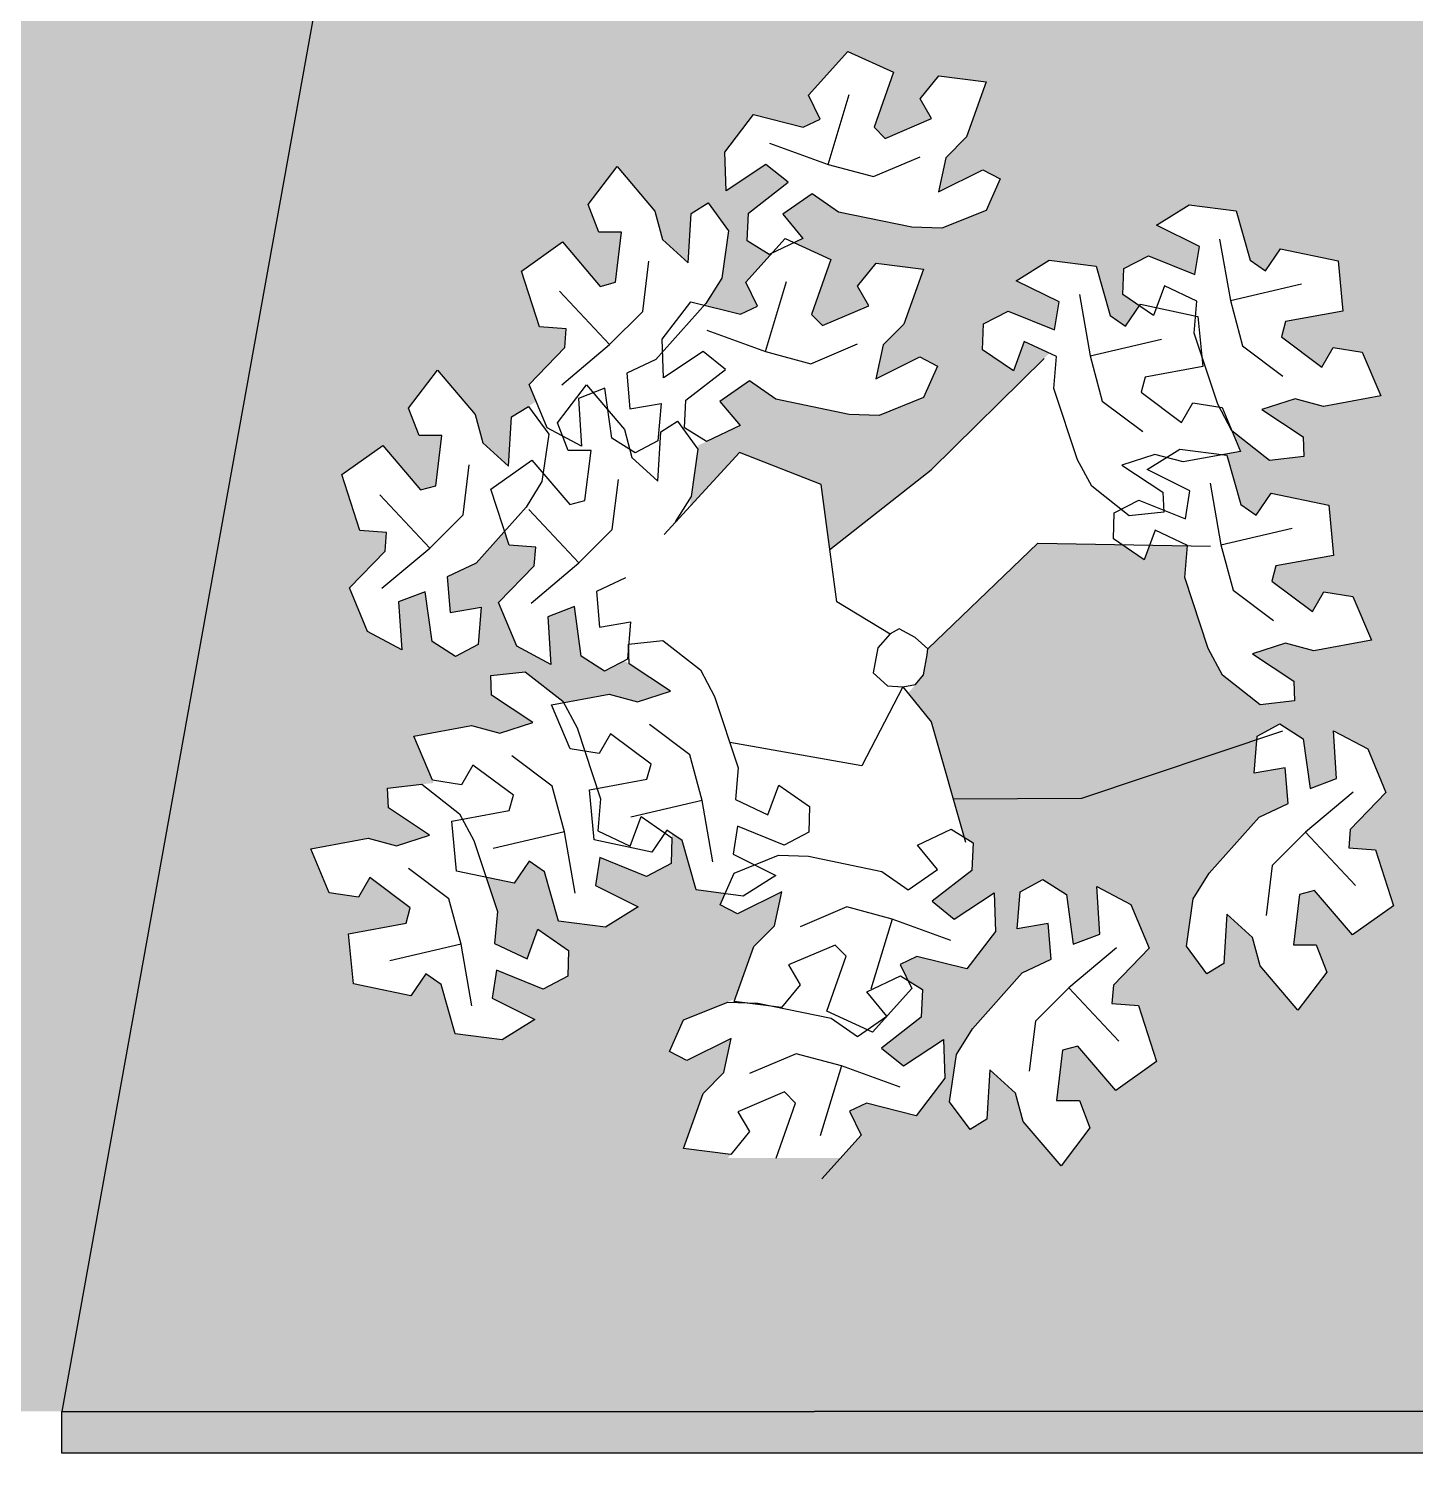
# Model space of a CAD drawing. Header units: metres. Extents: x 1186 to 11427, y -5173 to 11421.
# Drawn here: x 1578.63 to 1583.6, y 1442.03 to 1447.19 of the extents above; entities that cross this region are included whole.
import ezdxf

# ---------------------------------------------------------------- set-up
doc = ezdxf.new("R2010")
doc.units = ezdxf.units.M
doc.header["$LTSCALE"] = 8
doc.linetypes.add('DASHED2', pattern=[0.375, 0.25, -0.125])
doc.layers.get('0').update_dxf_attribs({"lineweight": 5})
for name, color, linetype in [('AL_VEGETAÇÃO', 84, 'Continuous'), ('ARQ-COTA-50', 110, 'Continuous'), ('ARQ-PAR', 5, 'Continuous'), ('ARQ-PIS', 1, 'Continuous'), ('ARQ-PROJ', 7, 'DASHED2')]:
    doc.layers.add(name, color=color, linetype=linetype)

# ---------------------------------------------------------------- blocks, each defined once
blk = doc.blocks.new('arv7p')
at = {"layer": 'AL_VEGETAÇÃO', "color": 85}
for p, q in [((110.5492, -13.1139), (110.6901, -12.9572)), ((110.6901, -12.9572), (110.8541, -13.032)), ((110.8541, -13.032), (110.7841, -13.2296)), ((110.9497, -13.1277), (111.0162, -13.0454)), ((111.0162, -13.0454), (111.1861, -13.0668)), ((111.1861, -13.0668), (111.1159, -13.2642)), ((110.5906, -13.2), (110.5492, -13.1139)), ((110.5492, -13.1139), (110.5492, -13.1139)), ((110.6194, -13.3625), (110.6954, -13.1113)), ((110.9906, -13.1983), (110.9497, -13.1277)), ((110.2488, -13.3189), (110.3518, -13.184)), ((110.3518, -13.184), (110.5302, -13.2286)), ((110.5302, -13.2286), (110.5906, -13.2)), ((110.8239, -13.2695), (110.9906, -13.1983)), ((110.7841, -13.2296), (110.8239, -13.2695)), ((110.4091, -13.2861), (110.6194, -13.3625)), ((111.1159, -13.2642), (111.0415, -13.3386)), ((110.2535, -13.4574), (110.2488, -13.3189)), ((110.3964, -13.3624), (110.2535, -13.4574)), ((110.4754, -13.4268), (110.3964, -13.3624)), ((110.6194, -13.3625), (110.7824, -13.4065)), ((110.7824, -13.4065), (110.9492, -13.3354)), ((111.0415, -13.3386), (111.0152, -13.4607)), ((109.7587, -13.5069), (109.8621, -13.3705)), ((109.8621, -13.3705), (109.998, -13.53)), ((111.0152, -13.4607), (111.1738, -13.3815)), ((111.1738, -13.3815), (111.2365, -13.4145)), ((111.2365, -13.4145), (111.1866, -13.5281)), ((110.3332, -13.5371), (110.4754, -13.4268)), ((110.5616, -13.4682), (110.4563, -13.5414)), ((110.656, -13.5339), (110.5616, -13.4682)), ((109.7966, -13.6056), (109.7587, -13.5069)), ((110.1285, -13.5385), (110.1885, -13.5006)), ((110.1885, -13.5006), (110.2619, -13.6007)), ((111.7974, -13.5811), (111.915, -13.5077)), ((111.915, -13.5077), (112.0833, -13.5295)), ((109.998, -13.53), (110.0252, -13.6316)), ((110.1178, -13.7155), (110.1285, -13.5385)), ((110.3289, -13.6369), (110.3332, -13.5371)), ((110.3332, -13.5371), (110.3332, -13.5371)), ((110.4563, -13.5414), (110.5286, -13.6284)), ((110.9195, -13.5882), (110.656, -13.5339)), ((111.1866, -13.5281), (111.0273, -13.5919)), ((112.0833, -13.5295), (112.1338, -13.7063)), ((109.8782, -13.6055), (109.7966, -13.6056)), ((109.8566, -13.7855), (109.8782, -13.6055)), ((110.2619, -13.6007), (110.2375, -13.7706)), ((111.0273, -13.5919), (110.9195, -13.5882)), ((111.9511, -13.6573), (111.7974, -13.5811)), ((109.5192, -13.7452), (109.666, -13.6406)), ((109.666, -13.6406), (109.8021, -13.8)), ((110.0252, -13.6316), (110.1178, -13.7155)), ((110.3244, -13.7851), (110.4653, -13.6284)), ((110.4076, -13.6858), (110.3289, -13.6369)), ((110.5286, -13.6284), (110.4076, -13.6858)), ((110.4653, -13.6284), (110.6292, -13.7033)), ((111.9349, -13.7579), (111.9511, -13.6573)), ((112.0235, -13.6302), (112.0625, -13.8505)), ((112.1888, -13.7443), (112.2427, -13.6654)), ((112.2427, -13.6654), (112.2427, -13.6654)), ((112.2427, -13.6654), (112.4488, -13.7091)), ((109.9544, -13.8899), (109.9763, -13.7099)), ((110.6292, -13.7033), (110.5592, -13.9009)), ((110.7248, -13.7989), (110.7914, -13.7166)), ((110.7914, -13.7166), (110.9612, -13.738)), ((111.2944, -13.7797), (111.412, -13.7063)), ((111.412, -13.7063), (111.5803, -13.7281)), ((111.6796, -13.7361), (111.7682, -13.69)), ((111.7682, -13.69), (111.7682, -13.69)), ((111.7682, -13.69), (111.9349, -13.7579)), ((112.1338, -13.7063), (112.1888, -13.7443)), ((112.4488, -13.7091), (112.466, -13.8885)), ((109.5844, -13.9456), (109.5192, -13.7452)), ((110.2375, -13.7706), (110.1804, -13.8621)), ((110.9612, -13.738), (110.8911, -13.9354)), ((111.5803, -13.7281), (111.6309, -13.905)), ((111.6765, -13.8287), (111.6796, -13.7361)), ((109.8349, -14.0091), (109.6553, -13.8176)), ((109.8021, -13.8), (109.8566, -13.7855)), ((110.3658, -13.8712), (110.3244, -13.7851)), ((110.3244, -13.7851), (110.3244, -13.7851)), ((110.3945, -14.0337), (110.4706, -13.7825)), ((110.7657, -13.8695), (110.7248, -13.7989)), ((111.4481, -13.856), (111.2944, -13.7797)), ((111.5206, -13.8288), (111.5595, -14.0491)), ((111.7868, -13.9048), (111.6765, -13.8287)), ((111.826, -13.7986), (111.7868, -13.9048)), ((111.942, -13.8533), (111.826, -13.7986)), ((112.0625, -13.8505), (112.318, -13.7907)), ((110.1804, -13.8621), (110.0016, -14.063)), ((110.0239, -13.9901), (110.1269, -13.8552)), ((110.1269, -13.8552), (110.3054, -13.8999)), ((110.3054, -13.8999), (110.3658, -13.8712)), ((110.5991, -13.9407), (110.7657, -13.8695)), ((111.4319, -13.9566), (111.4481, -13.856)), ((111.6859, -13.943), (111.7398, -13.864)), ((111.7398, -13.864), (111.7398, -13.864)), ((111.7398, -13.864), (111.9459, -13.9077)), ((111.9324, -13.9679), (111.942, -13.8533)), ((112.0625, -13.8505), (112.1059, -14.0136)), ((109.8349, -14.0091), (109.9544, -13.8899)), ((110.5592, -13.9009), (110.5991, -13.9407)), ((111.1767, -13.9348), (111.2652, -13.8886)), ((111.2652, -13.8886), (111.2652, -13.8886)), ((111.2652, -13.8886), (111.4319, -13.9566)), ((111.6309, -13.905), (111.6859, -13.943)), ((111.9459, -13.9077), (111.963, -14.0871)), ((112.2599, -13.9267), (112.2453, -13.9811)), ((112.466, -13.8885), (112.2599, -13.9267)), ((109.6798, -13.9527), (109.5844, -13.9456)), ((109.5844, -13.9456), (109.5844, -13.9456)), ((109.6743, -14.0194), (109.6798, -13.9527)), ((110.1843, -13.9573), (110.3945, -14.0337)), ((110.8911, -13.9354), (110.8167, -14.0098)), ((111.1736, -14.0274), (111.1767, -13.9348)), ((112.017, -14.2232), (111.9324, -13.9679)), ((112.2453, -13.9811), (112.3903, -14.0898)), ((109.5465, -14.1516), (109.6743, -14.0194)), ((109.6635, -14.153), (109.8349, -14.0091)), ((110.0287, -14.1286), (110.0239, -13.9901)), ((110.1716, -14.0337), (110.0287, -14.1286)), ((110.2506, -14.098), (110.1716, -14.0337)), ((110.3945, -14.0337), (110.5576, -14.0777)), ((110.5576, -14.0777), (110.7244, -14.0066)), ((110.8167, -14.0098), (110.7903, -14.132)), ((111.2839, -14.1035), (111.1736, -14.0274)), ((111.3231, -13.9973), (111.2839, -14.1035)), ((111.4391, -14.0519), (111.3231, -13.9973)), ((111.5595, -14.0491), (111.8151, -13.9894)), ((112.1059, -14.0136), (112.2509, -14.1226)), ((112.3903, -14.0898), (112.431, -14.0191)), ((112.431, -14.0191), (112.5355, -14.0356)), ((112.5355, -14.0356), (112.6019, -14.1934)), ((110.0016, -14.063), (109.8975, -14.112)), ((110.7903, -14.132), (110.9489, -14.0527)), ((110.9489, -14.0527), (111.0117, -14.0858)), ((111.0117, -14.0858), (110.9618, -14.1993)), ((110.9884, -14.4585), (111.3938, -14.0591)), ((111.4295, -14.1665), (111.4391, -14.0519)), ((111.5595, -14.0491), (111.603, -14.2123)), ((111.963, -14.0871), (111.7569, -14.1253)), ((109.114, -14.237), (109.2175, -14.1006)), ((109.2175, -14.1006), (109.3534, -14.26)), ((109.8975, -14.112), (109.9082, -14.2398)), ((110.1084, -14.2084), (110.2506, -14.098)), ((111.7569, -14.1253), (111.7424, -14.1798)), ((109.6117, -14.3082), (109.5465, -14.1516)), ((109.6491, -14.2899), (109.7525, -14.1535)), ((109.8185, -14.1659), (109.7233, -14.2022)), ((109.7525, -14.1535), (109.8884, -14.313)), ((109.843, -14.3442), (109.8185, -14.1659)), ((110.3367, -14.1394), (110.2314, -14.2126)), ((110.4312, -14.2051), (110.3367, -14.1394)), ((111.5141, -14.4219), (111.4295, -14.1665)), ((111.7424, -14.1798), (111.8874, -14.2885)), ((109.152, -14.3357), (109.114, -14.237)), ((109.4839, -14.2685), (109.5439, -14.2307)), ((109.5439, -14.2307), (109.6172, -14.3307)), ((109.7233, -14.2022), (109.7341, -14.3734)), ((109.9082, -14.2398), (110.0198, -14.2207)), ((110.0198, -14.2207), (110.009, -14.3542)), ((110.1041, -14.3081), (110.1084, -14.2084)), ((110.1084, -14.2084), (110.1084, -14.2084)), ((110.2314, -14.2126), (110.3038, -14.2996)), ((110.6946, -14.2595), (110.4312, -14.2051)), ((110.9618, -14.1993), (110.8025, -14.2632)), ((111.603, -14.2123), (111.7479, -14.3213)), ((111.8874, -14.2885), (111.928, -14.2178)), ((111.928, -14.2178), (112.0326, -14.2342)), ((112.0677, -14.3184), (112.017, -14.2232)), ((112.0326, -14.2342), (112.099, -14.392)), ((112.2942, -14.2041), (112.1753, -14.2423)), ((112.1753, -14.2423), (112.3232, -14.3401)), ((112.3959, -14.2313), (112.2942, -14.2041)), ((112.6019, -14.1934), (112.3959, -14.2313)), ((109.3534, -14.26), (109.3806, -14.3616)), ((109.4732, -14.4455), (109.4839, -14.2685)), ((109.6871, -14.3887), (109.6491, -14.2899)), ((110.0189, -14.3215), (110.0789, -14.2837)), ((110.0789, -14.2837), (110.1523, -14.3837)), ((110.8025, -14.2632), (110.6946, -14.2595)), ((109.2336, -14.3356), (109.152, -14.3357)), ((109.212, -14.5155), (109.2336, -14.3356)), ((109.6172, -14.3307), (109.5929, -14.5006)), ((109.7341, -14.3734), (109.6117, -14.3082)), ((109.9273, -14.3978), (109.843, -14.3442)), ((109.843, -14.3442), (109.843, -14.3442)), ((109.8884, -14.313), (109.9156, -14.4146)), ((110.0082, -14.4985), (110.0189, -14.3215)), ((110.1827, -14.3571), (110.1041, -14.3081)), ((110.3038, -14.2996), (110.1827, -14.3571)), ((112.2027, -14.4245), (112.0677, -14.3184)), ((112.3232, -14.3401), (112.326, -14.4109)), ((108.8746, -14.4753), (109.0214, -14.3707)), ((109.0214, -14.3707), (109.1575, -14.5301)), ((109.3806, -14.3616), (109.4732, -14.4455)), ((109.7687, -14.3886), (109.6871, -14.3887)), ((109.747, -14.5685), (109.7687, -14.3886)), ((110.009, -14.3542), (109.9273, -14.3978)), ((110.3011, -14.3956), (110.0307, -14.69)), ((110.1523, -14.3837), (110.1279, -14.5536)), ((110.5941, -14.5111), (110.3011, -14.3956)), ((111.7635, -14.4576), (111.8811, -14.3842)), ((111.8811, -14.3842), (112.0494, -14.406)), ((112.099, -14.392), (111.8929, -14.43)), ((109.3098, -14.62), (109.3317, -14.44)), ((109.4096, -14.5282), (109.5564, -14.4237)), ((109.5564, -14.4237), (109.6926, -14.5831)), ((109.9156, -14.4146), (110.0082, -14.4985)), ((111.5648, -14.5171), (111.5141, -14.4219)), ((111.7913, -14.4027), (111.6724, -14.441)), ((111.6724, -14.441), (111.8203, -14.5387)), ((111.8929, -14.43), (111.7913, -14.4027)), ((112.0494, -14.406), (112.0999, -14.5829)), ((112.326, -14.4109), (112.2027, -14.4245)), ((108.9398, -14.6756), (108.8746, -14.4753)), ((109.8449, -14.6729), (109.8668, -14.4929)), ((110.6253, -14.7444), (110.9884, -14.4585)), ((111.9172, -14.5339), (111.7635, -14.4576)), ((109.1902, -14.7392), (109.0107, -14.5477)), ((109.1575, -14.5301), (109.212, -14.5155)), ((109.4749, -14.7286), (109.4096, -14.5282)), ((109.5929, -14.5006), (109.5358, -14.5921)), ((110.6504, -14.9318), (110.5941, -14.5111)), ((111.6998, -14.6231), (111.5648, -14.5171)), ((111.8203, -14.5387), (111.8231, -14.6096)), ((111.901, -14.6345), (111.9172, -14.5339)), ((111.9897, -14.5067), (112.0286, -14.727)), ((112.155, -14.6209), (112.2088, -14.5419)), ((112.2088, -14.5419), (112.2088, -14.5419)), ((112.2088, -14.5419), (112.415, -14.5856)), ((109.5358, -14.5921), (109.357, -14.7931)), ((109.7253, -14.7922), (109.5458, -14.6007)), ((109.6926, -14.5831), (109.747, -14.5685)), ((110.1279, -14.5536), (110.0708, -14.6451)), ((111.6457, -14.6127), (111.7343, -14.5665)), ((111.7343, -14.5665), (111.7343, -14.5665)), ((111.7343, -14.5665), (111.901, -14.6345)), ((112.0999, -14.5829), (112.155, -14.6209)), ((112.415, -14.5856), (112.4321, -14.765)), ((109.1902, -14.7392), (109.3098, -14.62)), ((111.6427, -14.7053), (111.6457, -14.6127)), ((111.8231, -14.6096), (111.6998, -14.6231)), ((109.0351, -14.6828), (108.9398, -14.6756)), ((108.9398, -14.6756), (108.9398, -14.6756)), ((109.0297, -14.7495), (109.0351, -14.6828)), ((109.7253, -14.7922), (109.8449, -14.6729)), ((111.7529, -14.7814), (111.6427, -14.7053)), ((111.7921, -14.6752), (111.7529, -14.7814)), ((111.9082, -14.7298), (111.7921, -14.6752)), ((112.0286, -14.727), (112.2842, -14.6673)), ((108.9019, -14.8817), (109.0297, -14.7495)), ((109.0189, -14.883), (109.1902, -14.7392)), ((109.5702, -14.7358), (109.4749, -14.7286)), ((109.4749, -14.7286), (109.4749, -14.7286)), ((109.5648, -14.8024), (109.5702, -14.7358)), ((110.977, -15.1), (111.3713, -14.7216)), ((111.3713, -14.7216), (111.9908, -14.732)), ((111.8985, -14.8444), (111.9082, -14.7298)), ((112.0286, -14.727), (112.0721, -14.8902)), ((109.357, -14.7931), (109.2529, -14.8421)), ((109.4369, -14.9346), (109.5648, -14.8024)), ((109.554, -14.936), (109.7253, -14.7922)), ((112.226, -14.8032), (112.2114, -14.8577)), ((112.4321, -14.765), (112.226, -14.8032)), ((109.2529, -14.8421), (109.2636, -14.9699)), ((109.892, -14.8461), (109.7879, -14.895)), ((111.9832, -15.0998), (111.8985, -14.8444)), ((112.2114, -14.8577), (112.3564, -14.9664)), ((108.9671, -15.0383), (108.9019, -14.8817)), ((109.1739, -14.896), (109.0787, -14.9322)), ((109.1984, -15.0743), (109.1739, -14.896)), ((109.7879, -14.895), (109.7986, -15.0228)), ((112.0721, -14.8902), (112.217, -14.9992)), ((112.3564, -14.9664), (112.3971, -14.8957)), ((112.3971, -14.8957), (112.5016, -14.9121)), ((112.5016, -14.9121), (112.568, -15.0699)), ((109.0787, -14.9322), (109.0895, -15.1035)), ((109.2636, -14.9699), (109.3751, -14.9507)), ((109.3751, -14.9507), (109.3644, -15.0843)), ((109.5022, -15.0913), (109.4369, -14.9346)), ((109.7089, -14.9489), (109.6137, -14.9852)), ((109.7334, -15.1273), (109.7089, -14.9489)), ((110.8418, -15.0474), (110.6504, -14.9318)), ((109.6137, -14.9852), (109.6245, -15.1564)), ((109.7986, -15.0228), (109.9102, -15.0037)), ((109.9102, -15.0037), (109.8994, -15.1372)), ((109.0895, -15.1035), (108.9671, -15.0383)), ((110.8415, -15.0472), (110.798, -15.097)), ((110.8742, -15.0284), (110.8415, -15.0472)), ((110.931, -15.0596), (110.8742, -15.0284)), ((110.977, -15.1), (110.931, -15.0596)), ((109.2826, -15.1279), (109.1984, -15.0743)), ((109.1984, -15.0743), (109.1984, -15.0743)), ((109.3644, -15.0843), (109.2826, -15.1279)), ((109.6245, -15.1564), (109.5022, -15.0913)), ((109.9034, -15.0838), (110.0267, -15.0702)), ((109.9061, -15.1546), (109.9034, -15.0838)), ((110.0267, -15.0702), (110.1617, -15.1763)), ((110.798, -15.097), (110.781, -15.1863)), ((110.975, -15.1214), (110.977, -15.1)), ((112.0339, -15.195), (111.9832, -15.0998)), ((112.2604, -15.0806), (112.1414, -15.1189)), ((112.1414, -15.1189), (112.2894, -15.2166)), ((112.362, -15.1079), (112.2604, -15.0806)), ((112.568, -15.0699), (112.362, -15.1079)), ((109.8177, -15.1809), (109.7334, -15.1273)), ((109.7334, -15.1273), (109.7334, -15.1273)), ((109.8994, -15.1372), (109.8177, -15.1809)), ((110.0541, -15.2524), (109.9061, -15.1546)), ((110.9612, -15.1936), (110.975, -15.1214)), ((109.4096, -15.1961), (109.5329, -15.1825)), ((109.4123, -15.2669), (109.4096, -15.1961)), ((109.5329, -15.1825), (109.6678, -15.2886)), ((110.1617, -15.1763), (110.2123, -15.2715)), ((110.781, -15.1863), (110.8321, -15.2329)), ((110.933, -15.228), (110.9612, -15.1936)), ((112.1688, -15.301), (112.0339, -15.195)), ((112.2894, -15.2166), (112.2921, -15.2875)), ((109.5603, -15.3647), (109.4123, -15.2669)), ((109.6275, -15.3014), (109.8335, -15.2634)), ((109.8335, -15.2634), (109.9351, -15.2906)), ((109.9351, -15.2906), (110.0541, -15.2524)), ((110.2123, -15.2715), (110.297, -15.5268)), ((110.8868, -15.2368), (110.7404, -15.5206)), ((110.8321, -15.2329), (110.8868, -15.2368)), ((110.8868, -15.2368), (110.933, -15.228)), ((110.8868, -15.2368), (110.9884, -15.3628)), ((109.6939, -15.4592), (109.6275, -15.3014)), ((109.6678, -15.2886), (109.7185, -15.3838)), ((112.2921, -15.2875), (112.1688, -15.301)), ((109.1337, -15.4136), (109.3397, -15.3757)), ((109.3397, -15.3757), (109.4413, -15.4029)), ((109.4413, -15.4029), (109.5603, -15.3647)), ((110.1235, -15.4811), (109.9785, -15.3721)), ((110.9884, -15.3628), (111.1122, -15.794)), ((112.1579, -15.4133), (112.2396, -15.3697)), ((112.2396, -15.3697), (112.3239, -15.4233)), ((109.2001, -15.5714), (109.1337, -15.4136)), ((109.7185, -15.3838), (109.8032, -15.6391)), ((109.8391, -15.4049), (109.7984, -15.4756)), ((109.9841, -15.5136), (109.8391, -15.4049)), ((111.529, -15.6362), (112.2502, -15.3944)), ((112.1471, -15.5469), (112.1579, -15.4133)), ((112.3239, -15.4233), (112.3239, -15.4233)), ((112.3239, -15.4233), (112.3483, -15.6016)), ((112.4436, -15.5654), (112.4327, -15.3941)), ((112.4327, -15.3941), (112.5551, -15.4593)), ((109.7984, -15.4756), (109.6939, -15.4592)), ((110.7404, -15.5206), (110.267, -15.4362)), ((112.5551, -15.4593), (112.6204, -15.6159)), ((109.3453, -15.5172), (109.3046, -15.5879)), ((109.4903, -15.6259), (109.3453, -15.5172)), ((109.6296, -15.5934), (109.4847, -15.4844)), ((109.9695, -15.5681), (109.9841, -15.5136)), ((110.1669, -15.6443), (110.1235, -15.4811)), ((110.297, -15.5268), (110.2873, -15.6415)), ((112.2587, -15.5277), (112.1471, -15.5469)), ((112.2694, -15.6555), (112.2587, -15.5277)), ((109.3046, -15.5879), (109.2001, -15.5714)), ((109.7634, -15.6063), (109.9695, -15.5681)), ((112.3483, -15.6016), (112.4436, -15.5654)), ((109.0391, -15.5999), (109.1624, -15.5864)), ((109.0418, -15.6708), (109.0391, -15.5999)), ((109.1624, -15.5864), (109.2973, -15.6924)), ((109.4757, -15.6803), (109.4903, -15.6259)), ((109.6731, -15.7565), (109.6296, -15.5934)), ((109.7805, -15.7857), (109.7634, -15.6063)), ((110.4034, -15.6961), (110.4426, -15.5899)), ((110.4426, -15.5899), (110.5528, -15.666)), ((112.5033, -15.6146), (112.332, -15.7584)), ((112.6204, -15.6159), (112.4925, -15.7481)), ((109.1898, -15.7685), (109.0418, -15.6708)), ((109.2696, -15.7185), (109.4757, -15.6803)), ((109.8032, -15.6391), (109.7935, -15.7537)), ((110.1669, -15.6443), (109.9113, -15.704)), ((110.2058, -15.8646), (110.1669, -15.6443)), ((110.2873, -15.6415), (110.4034, -15.6961)), ((110.5528, -15.666), (110.5498, -15.7586)), ((111.0676, -15.6386), (111.529, -15.6362)), ((112.1653, -15.7045), (112.2694, -15.6555)), ((109.2867, -15.8979), (109.2696, -15.7185)), ((109.2973, -15.6924), (109.348, -15.7876)), ((109.9096, -15.8084), (109.9488, -15.7022)), ((109.9488, -15.7022), (110.059, -15.7783)), ((110.2945, -15.7368), (110.2783, -15.8374)), ((110.4612, -15.8048), (110.2945, -15.7368)), ((111.9865, -15.9055), (112.1653, -15.7045)), ((108.7632, -15.8175), (108.9692, -15.7795)), ((108.9692, -15.7795), (109.0708, -15.8068)), ((109.0708, -15.8068), (109.1898, -15.7685)), ((109.348, -15.7876), (109.4327, -16.043)), ((109.6731, -15.7565), (109.4175, -15.8163)), ((109.712, -15.9768), (109.6731, -15.7565)), ((109.9867, -15.8294), (109.7805, -15.7857)), ((109.7935, -15.7537), (109.9096, -15.8084)), ((110.0406, -15.7504), (109.9867, -15.8294)), ((110.0956, -15.7884), (110.0406, -15.7504)), ((110.059, -15.7783), (110.056, -15.8709)), ((110.1461, -15.9653), (110.0956, -15.7884)), ((110.5498, -15.7586), (110.4612, -15.8048)), ((110.9397, -15.8044), (111.0608, -15.747)), ((111.0608, -15.747), (111.1394, -15.7959)), ((112.332, -15.7584), (112.2124, -15.8776)), ((112.332, -15.7584), (112.5115, -15.9499)), ((112.4925, -15.7481), (112.4871, -15.8148)), ((108.8296, -15.9753), (108.7632, -15.8175)), ((109.9867, -15.8294), (109.9867, -15.8294)), ((110.2783, -15.8374), (110.432, -15.9136)), ((110.2817, -15.9048), (110.441, -15.8409)), ((110.441, -15.8409), (110.5489, -15.8446)), ((110.4612, -15.8048), (110.4612, -15.8048)), ((111.0121, -15.8915), (110.9397, -15.8044)), ((111.1394, -15.7959), (111.1351, -15.8957)), ((112.4871, -15.8148), (112.5824, -15.822)), ((112.5824, -15.822), (112.5824, -15.822)), ((112.5824, -15.822), (112.6476, -16.0224)), ((109.2591, -15.9972), (109.1142, -15.8882)), ((109.5467, -15.8627), (109.4929, -15.9416)), ((109.6018, -15.9007), (109.5467, -15.8627)), ((109.8007, -15.8491), (109.7845, -15.9497)), ((109.9674, -15.917), (109.8007, -15.8491)), ((110.056, -15.8709), (109.9674, -15.917)), ((110.5489, -15.8446), (110.8123, -15.899)), ((110.9067, -15.9646), (111.0121, -15.8915)), ((112.2124, -15.8776), (112.1905, -16.0576)), ((108.9748, -15.921), (108.9341, -15.9918)), ((109.1198, -16.0297), (108.9748, -15.921)), ((109.4929, -15.9416), (109.2867, -15.8979)), ((109.4929, -15.9416), (109.4929, -15.9416)), ((109.6523, -16.0775), (109.6018, -15.9007)), ((109.9674, -15.917), (109.9674, -15.917)), ((110.2318, -16.0183), (110.2817, -15.9048)), ((110.432, -15.9136), (110.3144, -15.9871)), ((110.8123, -15.899), (110.9067, -15.9646)), ((111.1351, -15.8957), (110.9929, -16.0061)), ((111.1351, -15.8957), (111.1351, -15.8957)), ((111.3082, -15.9717), (111.3899, -15.9281)), ((111.3899, -15.9281), (111.4741, -15.9817)), ((111.9294, -15.997), (111.9865, -15.9055)), ((108.9341, -15.9918), (108.8296, -15.9753)), ((109.7845, -15.9497), (109.9382, -16.0259)), ((110.3144, -15.9871), (110.1461, -15.9653)), ((110.4532, -15.9721), (110.2945, -16.0514)), ((110.4268, -16.0942), (110.4532, -15.9721)), ((111.0719, -16.0704), (111.2148, -15.9754)), ((111.2148, -15.9754), (111.2196, -16.114)), ((111.2974, -16.1053), (111.3082, -15.9717)), ((111.4741, -15.9817), (111.4741, -15.9817)), ((111.4741, -15.9817), (111.4986, -16.16)), ((111.5938, -16.1238), (111.583, -15.9525)), ((111.583, -15.9525), (111.7054, -16.0177)), ((112.3103, -15.9821), (112.2886, -16.162)), ((112.3647, -15.9675), (112.3103, -15.9821)), ((112.5009, -16.1269), (112.3647, -15.9675)), ((109.1052, -16.0842), (109.1198, -16.0297)), ((109.3026, -16.1604), (109.2591, -15.9972)), ((109.4327, -16.043), (109.423, -16.1576)), ((109.9382, -16.0259), (109.8206, -16.0993)), ((110.2945, -16.0514), (110.2318, -16.0183)), ((110.6859, -16.0264), (110.5191, -16.0974)), ((110.849, -16.0703), (110.6859, -16.0264)), ((110.9929, -16.0061), (111.0719, -16.0704)), ((111.7054, -16.0177), (111.7707, -16.1743)), ((111.905, -16.1669), (111.9294, -15.997)), ((112.6476, -16.0224), (112.5009, -16.1269)), ((108.8991, -16.1224), (109.1052, -16.0842)), ((109.8206, -16.0993), (109.6523, -16.0775)), ((110.3524, -16.1686), (110.4268, -16.0942)), ((110.849, -16.0703), (110.7729, -16.3215)), ((111.0592, -16.1468), (110.849, -16.0703)), ((111.4089, -16.0861), (111.2974, -16.1053)), ((111.4196, -16.2139), (111.4089, -16.0861)), ((112.0491, -16.0521), (112.0384, -16.2291)), ((112.1417, -16.136), (112.0491, -16.0521)), ((108.9162, -16.3018), (108.8991, -16.1224)), ((109.5391, -16.2122), (109.5783, -16.106)), ((109.5783, -16.106), (109.6885, -16.1821)), ((111.2196, -16.114), (111.1166, -16.2488)), ((111.4986, -16.16), (111.5938, -16.1238)), ((112.1689, -16.2376), (112.1417, -16.136)), ((109.3026, -16.1604), (109.047, -16.2201)), ((109.3415, -16.3807), (109.3026, -16.1604)), ((109.423, -16.1576), (109.5391, -16.2122)), ((109.6885, -16.1821), (109.6854, -16.2747)), ((110.2823, -16.366), (110.3524, -16.1686)), ((110.6444, -16.1633), (110.4777, -16.2346)), ((110.6143, -16.4008), (110.6843, -16.2032)), ((110.6843, -16.2032), (110.6444, -16.1633)), ((111.6536, -16.173), (111.4823, -16.3168)), ((111.7707, -16.1743), (111.6428, -16.3065)), ((111.9784, -16.2669), (111.905, -16.1669)), ((112.2886, -16.162), (112.3702, -16.1619)), ((112.3702, -16.1619), (112.4082, -16.2606)), ((109.4302, -16.2529), (109.414, -16.3535)), ((109.5969, -16.3209), (109.4302, -16.2529)), ((110.4777, -16.2346), (110.5187, -16.3052)), ((110.9381, -16.2042), (110.8777, -16.2328)), ((110.8777, -16.2328), (110.9191, -16.319)), ((111.1166, -16.2488), (110.9381, -16.2042)), ((111.3156, -16.2629), (111.4196, -16.2139)), ((112.0384, -16.2291), (111.9784, -16.2669)), ((112.3048, -16.397), (112.1689, -16.2376)), ((109.1223, -16.3455), (108.9162, -16.3018)), ((109.1762, -16.2665), (109.1223, -16.3455)), ((109.2313, -16.3045), (109.1762, -16.2665)), ((109.2818, -16.4814), (109.2313, -16.3045)), ((109.6854, -16.2747), (109.5969, -16.3209)), ((110.5187, -16.3052), (110.4521, -16.3874)), ((110.7579, -16.3309), (110.879, -16.2735)), ((110.879, -16.2735), (110.9576, -16.3224)), ((111.1367, -16.4639), (111.3156, -16.2629)), ((112.4082, -16.2606), (112.3048, -16.397)), ((109.1223, -16.3455), (109.1223, -16.3455)), ((109.414, -16.3535), (109.5677, -16.4298)), ((109.5969, -16.3209), (109.5969, -16.3209)), ((110.8303, -16.4179), (110.7579, -16.3309)), ((110.9191, -16.319), (110.7782, -16.4756)), ((110.9191, -16.319), (110.9191, -16.319)), ((110.9576, -16.3224), (110.9533, -16.4222)), ((111.4823, -16.3168), (111.3627, -16.436)), ((111.4823, -16.3168), (111.6618, -16.5083)), ((111.6428, -16.3065), (111.6374, -16.3732)), ((110.1, -16.4312), (110.2593, -16.3674)), ((110.2593, -16.3674), (110.3671, -16.3711)), ((110.4521, -16.3874), (110.2823, -16.366)), ((110.3671, -16.3711), (110.6305, -16.4254)), ((110.7782, -16.4756), (110.6143, -16.4008)), ((111.6374, -16.3732), (111.7327, -16.3804)), ((111.7327, -16.3804), (111.7327, -16.3804)), ((111.7327, -16.3804), (111.7979, -16.5807)), ((109.5677, -16.4298), (109.4501, -16.5032)), ((110.05, -16.5448), (110.1, -16.4312)), ((110.6305, -16.4254), (110.725, -16.4911)), ((110.725, -16.4911), (110.8303, -16.4179)), ((110.9533, -16.4222), (110.8111, -16.5325)), ((110.9533, -16.4222), (110.9533, -16.4222)), ((111.3627, -16.436), (111.3408, -16.616)), ((109.4501, -16.5032), (109.2818, -16.4814)), ((110.2714, -16.4986), (110.1128, -16.5778)), ((110.2451, -16.6207), (110.2714, -16.4986)), ((110.8901, -16.5969), (111.033, -16.5019)), ((111.033, -16.5019), (111.0378, -16.6405)), ((111.0796, -16.5554), (111.1367, -16.4639)), ((110.1128, -16.5778), (110.05, -16.5448)), ((110.5042, -16.5528), (110.3373, -16.6239)), ((110.6672, -16.5968), (110.5042, -16.5528)), ((110.8111, -16.5325), (110.8901, -16.5969)), ((111.0553, -16.7253), (111.0796, -16.5554)), ((111.4606, -16.5405), (111.4389, -16.7204)), ((111.515, -16.5259), (111.4606, -16.5405)), ((111.6511, -16.6853), (111.515, -16.5259)), ((110.6672, -16.5968), (110.5911, -16.848)), ((110.8774, -16.6732), (110.6672, -16.5968)), ((111.1993, -16.6105), (111.1886, -16.7875)), ((111.2919, -16.6944), (111.1993, -16.6105)), ((111.7979, -16.5807), (111.6511, -16.6853)), ((110.1707, -16.6951), (110.2451, -16.6207)), ((111.0378, -16.6405), (110.9348, -16.7753)), ((110.1005, -16.8925), (110.1707, -16.6951)), ((110.4626, -16.6898), (110.296, -16.761)), ((110.5025, -16.7297), (110.4626, -16.6898)), ((111.3191, -16.796), (111.2919, -16.6944)), ((110.296, -16.761), (110.3369, -16.8316)), ((110.4325, -16.9273), (110.5025, -16.7297)), ((110.7564, -16.7307), (110.6959, -16.7593)), ((110.6959, -16.7593), (110.7374, -16.8454)), ((110.9348, -16.7753), (110.7564, -16.7307)), ((111.1286, -16.8253), (111.0553, -16.7253)), ((111.4389, -16.7204), (111.5205, -16.7203)), ((111.5205, -16.7203), (111.5585, -16.819)), ((111.1886, -16.7875), (111.1286, -16.8253)), ((111.455, -16.9554), (111.3191, -16.796)), ((111.5585, -16.819), (111.455, -16.9554)), ((110.3369, -16.8316), (110.2704, -16.9139)), ((110.7374, -16.8454), (110.5964, -17.0021)), ((110.7374, -16.8454), (110.7374, -16.8454)), ((110.2704, -16.9139), (110.1005, -16.8925))]:
    blk.add_line(p, q, dxfattribs=at)

msp = doc.modelspace()

# ---------------------------------------------------------------- hatches: boundary and pattern name
at = {"true_color": 0xc7c8ca}
h = msp.add_hatch(color=9, dxfattribs=at)
h.dxf.hatch_style = 1
h.paths.add_polyline_path([(1582.1524, 1461.1121), (1580.0524, 1461.1121), (1576.4242, 1442.2303), (1576.5492, 1442.2303), (1578.7492, 1442.2303)])
h.paths.add_polyline_path([(1585.8024, 1461.1121), (1583.7024, 1461.1121), (1583.9992, 1442.2303), (1586.0992, 1442.2303)])
at = {"true_color": 0x939598}
h = msp.add_hatch(color=252, dxfattribs=at)
h.dxf.hatch_style = 1
h.paths.add_polyline_path([(1583.9992, 1442.2303), (1581.4492, 1442.2303), (1578.7492, 1442.2303), (1578.7492, 1442.0803), (1583.9992, 1442.0803)])
h.paths.add_polyline_path([(1586.3492, 1442.2303), (1586.0992, 1442.2303), (1586.0992, 1441.9803), (1586.3492, 1441.9803)])
h.paths.add_polyline_path([(1576.5492, 1442.2303), (1576.2992, 1442.2303), (1576.2992, 1441.9803), (1576.5492, 1441.9803)])
h.paths.add_polyline_path([(1586.3492, 1440.7803), (1583.5992, 1440.7803), (1583.4492, 1440.7803), (1583.4492, 1438.0035), (1583.4492, 1438.0035), (1583.4492, 1437.9792), (1583.4492, 1437.5103), (1582.9492, 1437.5103), (1582.9492, 1437.3103), (1583.7992, 1437.3103), (1583.7992, 1437.5103), (1583.5992, 1437.5103), (1583.5992, 1438.0103), (1583.5992, 1440.6303), (1586.1992, 1440.6303), (1586.1992, 1440.5303), (1586.3492, 1440.5303)])
h.paths.add_polyline_path([(1583.4492, 1440.1603), (1582.7092, 1440.1603), (1582.7092, 1440.0103), (1583.4492, 1440.0103)])
h.paths.add_polyline_path([(1590.0992, 1437.5103), (1586.3492, 1437.5103), (1586.3492, 1437.7103), (1586.1992, 1437.7103), (1586.1992, 1437.5103), (1585.9992, 1437.5103), (1585.9992, 1437.3103), (1590.0992, 1437.3103)])
h.paths.add_polyline_path([(1586.3492, 1439.8503), (1586.1992, 1439.8503), (1586.1992, 1439.5536), (1586.3492, 1439.5536)])
at = {"layer": 'ARQ-COTA-50', "true_color": 0x396d2c}
h = msp.add_hatch(dxfattribs=at)
h.set_pattern_fill('CROSS', color=97, scale=0.022)
h.set_pattern_definition([(0, (-2868.89579, 357.83482), (0.1397, 0.1397), [0.06985, -0.20955]), (90, (-2868.86086, 357.7999), (-0.1397, 0.1397), [0.06985, -0.20955])])
h.paths.add_polyline_path([(1583.7024, 1461.1121), (1582.1524, 1461.1121), (1578.9131, 1443.1393), (1581.1382, 1443.1393), (1581.149, 1443.1527), (1580.9791, 1443.1741), (1581.0493, 1443.3715), (1581.1237, 1443.4459), (1581.15, 1443.568), (1580.9914, 1443.4888), (1580.9286, 1443.5218), (1580.9786, 1443.6354), (1581.1642, 1443.7098), (1581.231, 1443.898), (1581.3054, 1443.9724), (1581.3318, 1444.0945), (1581.1732, 1444.0152), (1581.1104, 1444.0483), (1581.1279, 1444.088), (1581.0247, 1444.1013), (1580.9742, 1444.2782), (1580.9381, 1444.3031), (1580.9346, 1444.1957), (1580.846, 1444.1496), (1580.6793, 1444.2175), (1580.6631, 1444.1169), (1580.8168, 1444.0407), (1580.6992, 1443.9673), (1580.5309, 1443.9891), (1580.4804, 1444.1659), (1580.4253, 1444.2039), (1580.3715, 1444.125), (1580.2706, 1444.1464), (1580.3113, 1444.0236), (1580.3016, 1443.909), (1580.4177, 1443.8544), (1580.4569, 1443.9606), (1580.5671, 1443.8845), (1580.5641, 1443.7919), (1580.4755, 1443.7457), (1580.3088, 1443.8137), (1580.2926, 1443.7131), (1580.4463, 1443.6368), (1580.3287, 1443.5634), (1580.1604, 1443.5852), (1580.1099, 1443.7621), (1580.0548, 1443.8001), (1580.001, 1443.7211), (1579.7948, 1443.7648), (1579.7777, 1443.9442), (1579.9838, 1443.9824), (1579.9984, 1444.0369), (1579.8534, 1444.1456), (1579.8127, 1444.0749), (1579.7082, 1444.0913), (1579.6418, 1444.2491), (1579.8478, 1444.2871), (1579.9494, 1444.2598), (1580.0684, 1444.2981), (1579.9204, 1444.3958), (1579.9177, 1444.4667), (1580.083, 1444.4849), (1580.0123, 1444.653), (1580.2183, 1444.6909), (1580.3199, 1444.6637), (1580.4389, 1444.7019), (1580.2909, 1444.7997), (1580.2882, 1444.8705), (1580.4115, 1444.8841), (1580.552, 1444.7737), (1580.7121, 1444.8032), (1580.8138, 1444.776), (1580.9327, 1444.8142), (1580.7672, 1444.9236), (1580.6963, 1444.8857), (1580.612, 1444.9393), (1580.5876, 1445.1177), (1580.4923, 1445.0814), (1580.5032, 1444.9102), (1580.3808, 1444.9753), (1580.3155, 1445.132), (1580.4434, 1445.2642), (1580.4488, 1445.3308), (1580.3535, 1445.338), (1580.3373, 1445.3878), (1580.2356, 1445.2735), (1580.1315, 1445.2245), (1580.1422, 1445.0967), (1580.2538, 1445.1159), (1580.243, 1444.9823), (1580.1612, 1444.9387), (1580.077, 1444.9923), (1580.0525, 1445.1706), (1579.9573, 1445.1344), (1579.9681, 1444.9631), (1579.8457, 1445.0283), (1579.7805, 1445.1849), (1579.9083, 1445.3171), (1579.9138, 1445.3838), (1579.8184, 1445.391), (1579.7532, 1445.5914), (1579.9, 1445.6959), (1580.0361, 1445.5365), (1580.0906, 1445.5511), (1580.1122, 1445.731), (1580.0306, 1445.7309), (1579.9926, 1445.8296), (1580.0961, 1445.966), (1580.232, 1445.8066), (1580.2592, 1445.705), (1580.3518, 1445.6211), (1580.3625, 1445.7981), (1580.4506, 1445.8537), (1580.4251, 1445.915), (1580.5529, 1446.0472), (1580.5584, 1446.1139), (1580.463, 1446.121), (1580.3978, 1446.3214), (1580.5446, 1446.426), (1580.6807, 1446.2666), (1580.7352, 1446.2812), (1580.7568, 1446.4611), (1580.6752, 1446.461), (1580.6373, 1446.5597), (1580.7407, 1446.6961), (1580.8766, 1446.5366), (1580.9038, 1446.435), (1580.9964, 1446.3511), (1581.0071, 1446.5281), (1581.0671, 1446.566), (1581.1405, 1446.4659), (1581.1161, 1446.296), (1581.0555, 1446.1989), (1581.184, 1446.1667), (1581.2444, 1446.1954), (1581.203, 1446.2815), (1581.2901, 1446.3783), (1581.2075, 1446.4297), (1581.2119, 1446.5295), (1581.354, 1446.6398), (1581.275, 1446.7042), (1581.1321, 1446.6092), (1581.1274, 1446.7478), (1581.2304, 1446.8826), (1581.4088, 1446.838), (1581.4693, 1446.8666), (1581.4278, 1446.9527), (1581.5687, 1447.1094), (1581.7327, 1447.0346), (1581.6627, 1446.837), (1581.7025, 1446.7971), (1581.8692, 1446.8683), (1581.8283, 1446.9389), (1581.8948, 1447.0212), (1582.0647, 1446.9998), (1581.9945, 1446.8024), (1581.9201, 1446.728), (1581.8938, 1446.6059), (1582.0524, 1446.6851), (1582.1151, 1446.6521), (1582.0652, 1446.5385), (1581.9059, 1446.4747), (1581.7981, 1446.4784), (1581.5346, 1446.5327), (1581.4402, 1446.5984), (1581.3349, 1446.5252), (1581.4072, 1446.4382), (1581.3762, 1446.4234), (1581.5078, 1446.3633), (1581.4378, 1446.1657), (1581.4777, 1446.1259), (1581.6444, 1446.1971), (1581.6034, 1446.2677), (1581.67, 1446.35), (1581.8398, 1446.3286), (1581.7697, 1446.1312), (1581.6953, 1446.0568), (1581.6689, 1445.9346), (1581.8276, 1446.0139), (1581.8903, 1445.9809), (1581.8404, 1445.8673), (1581.6811, 1445.8034), (1581.5733, 1445.8071), (1581.3098, 1445.8615), (1581.2154, 1445.9272), (1581.11, 1445.854), (1581.1824, 1445.767), (1581.0328, 1445.696), (1581.0014, 1445.4769), (1581.1797, 1445.6711), (1581.4727, 1445.5555), (1581.5039, 1445.3222), (1581.867, 1445.6081), (1582.292, 1446.0268), (1582.2017, 1446.0693), (1582.1625, 1445.9631), (1582.0522, 1446.0392), (1582.0553, 1446.1318), (1582.1438, 1446.178), (1582.3105, 1446.11), (1582.3267, 1446.2106), (1582.173, 1446.2869), (1582.2906, 1446.3603), (1582.4589, 1446.3385), (1582.5095, 1446.1616), (1582.5645, 1446.1236), (1582.6145, 1446.1969), (1582.5552, 1446.2379), (1582.5582, 1446.3305), (1582.6468, 1446.3766), (1582.8135, 1446.3087), (1582.8297, 1446.4093), (1582.676, 1446.4855), (1582.7936, 1446.5589), (1582.9619, 1446.5371), (1583.0124, 1446.3603), (1583.0674, 1446.3223), (1583.1213, 1446.4012), (1583.3275, 1446.3575), (1583.3446, 1446.1781), (1583.1385, 1446.1399), (1583.1239, 1446.0855), (1583.2689, 1445.9768), (1583.3096, 1446.0475), (1583.4141, 1446.031), (1583.4805, 1445.8732), (1583.2745, 1445.8353), (1583.1728, 1445.8625), (1583.0539, 1445.8243), (1583.2019, 1445.7265), (1583.2046, 1445.6557), (1583.0813, 1445.6421), (1582.9467, 1445.7478), (1582.9776, 1445.6746), (1582.9267, 1445.6652), (1582.9785, 1445.4837), (1583.0336, 1445.4457), (1583.0875, 1445.5247), (1583.2936, 1445.481), (1583.3107, 1445.3016), (1583.1046, 1445.2634), (1583.09, 1445.2089), (1583.235, 1445.1002), (1583.2757, 1445.171), (1583.3802, 1445.1545), (1583.4466, 1444.9967), (1583.2406, 1444.9587), (1583.139, 1444.986), (1583.02, 1444.9477), (1583.168, 1444.85), (1583.1707, 1444.7791), (1583.0474, 1444.7656), (1582.9125, 1444.8716), (1582.8618, 1444.9668), (1582.7771, 1445.2222), (1582.7867, 1445.336), (1582.6511, 1445.3383), (1582.6315, 1445.2852), (1582.5522, 1445.34), (1582.2499, 1445.345), (1581.8556, 1444.9666), (1581.8536, 1444.9452), (1581.8398, 1444.873), (1581.7847, 1444.8058), (1581.867, 1444.7038), (1581.9462, 1444.428), (1582.4076, 1444.4304), (1583.0355, 1444.641), (1583.0365, 1444.6533), (1583.1182, 1444.6969), (1583.2025, 1444.6433), (1583.227, 1444.465), (1583.3222, 1444.5012), (1583.3114, 1444.6725), (1583.4337, 1444.6073), (1583.499, 1444.4507), (1583.3711, 1444.3185), (1583.3657, 1444.2518), (1583.4611, 1444.2446), (1583.5263, 1444.0442), (1583.3795, 1443.9397), (1583.2433, 1444.0991), (1583.1889, 1444.0845), (1583.1672, 1443.9046), (1583.2489, 1443.9047), (1583.2868, 1443.806), (1583.1834, 1443.6696), (1583.0475, 1443.829), (1583.0203, 1443.9306), (1582.9277, 1444.0145), (1582.917, 1443.8375), (1582.857, 1443.7997), (1582.7836, 1443.8997), (1582.808, 1444.0696), (1582.8651, 1444.1611), (1583.0439, 1444.3621), (1583.148, 1444.4111), (1583.1373, 1444.5389), (1583.0257, 1444.5197), (1583.0355, 1444.641), (1582.4076, 1444.4304), (1581.9462, 1444.428), (1581.9856, 1444.2908), (1582.018, 1444.2707), (1582.0137, 1444.1709), (1581.8715, 1444.0605), (1581.9505, 1443.9962), (1582.0934, 1444.0912), (1582.0982, 1443.9526), (1581.9952, 1443.8178), (1581.8167, 1443.8624), (1581.7563, 1443.8338), (1581.7836, 1443.7769), (1581.8363, 1443.7442), (1581.8319, 1443.6444), (1581.6897, 1443.5341), (1581.7688, 1443.4697), (1581.9116, 1443.5647), (1581.9164, 1443.4262), (1581.8134, 1443.2913), (1581.635, 1443.3359), (1581.5745, 1443.3073), (1581.616, 1443.2212), (1581.5424, 1443.1393), (1582.3096, 1443.1393), (1582.1978, 1443.2706), (1582.1705, 1443.3722), (1582.0779, 1443.4561), (1582.0673, 1443.2791), (1582.0073, 1443.2413), (1581.9339, 1443.3413), (1581.9582, 1443.5112), (1582.0153, 1443.6027), (1582.1942, 1443.8037), (1582.2982, 1443.8527), (1582.2875, 1443.9805), (1582.176, 1443.9613), (1582.1868, 1444.0949), (1582.2685, 1444.1385), (1582.3527, 1444.0849), (1582.3772, 1443.9066), (1582.4724, 1443.9428), (1582.4616, 1444.1141), (1582.584, 1444.0489), (1582.6493, 1443.8923), (1582.5214, 1443.7601), (1582.516, 1443.6934), (1582.6113, 1443.6862), (1582.6765, 1443.4859), (1582.5297, 1443.3813), (1582.3936, 1443.5407), (1582.3392, 1443.5261), (1582.3175, 1443.3462), (1582.3991, 1443.3463), (1582.4371, 1443.2476), (1582.355, 1443.1393), (1583.9849, 1443.1393)])
h.paths.add_polyline_path([(1581.7385, 1453.0285), (1581.8464, 1453.1122), (1581.7864, 1453.1611), (1581.678, 1453.089), (1581.676, 1453.1475), (1581.5784, 1453.1016), (1581.5865, 1453.0046), (1581.6712, 1453.0191), (1581.6647, 1452.9389), (1581.7161, 1452.9713), (1581.7251, 1452.9591), (1581.7352, 1452.9527)], flags=16)
h.paths.add_polyline_path([(1581.8729, 1451.3978), (1581.859, 1451.3922), (1581.8705, 1451.3908)], flags=16)
h.paths.add_polyline_path([(1582.18, 1453.9781), (1582.3044, 1453.9213), (1582.2513, 1453.7713), (1582.2816, 1453.7411), (1582.4081, 1453.7951), (1582.377, 1453.8487), (1582.4275, 1453.9111), (1582.5564, 1453.8949), (1582.5032, 1453.7451), (1582.4467, 1453.6886), (1582.4267, 1453.5959), (1582.5471, 1453.6561), (1582.5947, 1453.631), (1582.5568, 1453.5448), (1582.4359, 1453.4963), (1582.3541, 1453.4991), (1582.1541, 1453.5404), (1582.0824, 1453.5902), (1582.0025, 1453.5347), (1582.0574, 1453.4686), (1581.9736, 1453.4288), (1581.9024, 1453.3497), (1581.9338, 1453.2843), (1581.888, 1453.2626), (1581.7895, 1453.2872), (1581.7931, 1453.2913), (1581.8365, 1453.3607), (1581.855, 1453.4897), (1581.7993, 1453.5656), (1581.7537, 1453.5369), (1581.7456, 1453.4026), (1581.6753, 1453.4662), (1581.6547, 1453.5434), (1581.5515, 1453.6644), (1581.473, 1453.5609), (1581.5018, 1453.4859), (1581.5638, 1453.486), (1581.5473, 1453.3494), (1581.506, 1453.3384), (1581.4027, 1453.4594), (1581.2913, 1453.38), (1581.3408, 1453.2279), (1581.4131, 1453.2225), (1581.409, 1453.1719), (1581.312, 1453.0715), (1581.3615, 1452.9526), (1581.4039, 1452.9301), (1581.3899, 1452.9665), (1581.4684, 1453.0701), (1581.4867, 1453.0486), (1581.5185, 1453.0607), (1581.5266, 1453.0018), (1581.5715, 1452.949), (1581.5862, 1452.894), (1581.601, 1452.8846), (1581.6693, 1452.9211), (1581.6625, 1452.8083), (1581.5866, 1452.877), (1581.5903, 1452.8789), (1581.5862, 1452.894), (1581.5371, 1452.9253), (1581.5266, 1453.0018), (1581.4867, 1453.0486), (1581.4462, 1453.0332), (1581.4551, 1452.8917), (1581.4806, 1452.8917), (1581.4642, 1452.7551), (1581.4229, 1452.7441), (1581.3566, 1452.8216), (1581.3045, 1452.7381), (1581.3046, 1452.738), (1581.2453, 1452.6714), (1581.2576, 1452.6336), (1581.33, 1452.6282), (1581.3259, 1452.5776), (1581.2288, 1452.4772), (1581.2783, 1452.3583), (1581.3712, 1452.3089), (1581.363, 1452.4388), (1581.4353, 1452.4664), (1581.4539, 1452.331), (1581.5178, 1452.2903), (1581.5798, 1452.3234), (1581.583, 1452.3619), (1581.5829, 1452.364), (1581.6765, 1452.3743), (1581.7789, 1452.2938), (1581.8174, 1452.2215), (1581.8588, 1452.0965), (1582.2182, 1452.0325), (1582.3293, 1452.2479), (1582.2878, 1452.2509), (1582.249, 1452.2862), (1582.2619, 1452.354), (1582.2949, 1452.3918), (1582.1499, 1452.4794), (1582.1308, 1452.6216), (1582.4064, 1452.8386), (1582.729, 1453.1564), (1582.6604, 1453.1887), (1582.6306, 1453.1081), (1582.547, 1453.1658), (1582.5493, 1453.2361), (1582.6165, 1453.2711), (1582.743, 1453.2196), (1582.7553, 1453.2959), (1582.6387, 1453.3538), (1582.7279, 1453.4095), (1582.8556, 1453.3929), (1582.894, 1453.2587), (1582.9358, 1453.2299), (1582.9737, 1453.2855), (1582.9287, 1453.3166), (1582.931, 1453.3869), (1582.9982, 1453.4219), (1583.1247, 1453.3703), (1583.137, 1453.4467), (1583.0204, 1453.5046), (1583.1096, 1453.5603), (1583.2374, 1453.5437), (1583.2757, 1453.4095), (1583.3175, 1453.3807), (1583.3584, 1453.4406), (1583.5149, 1453.4074), (1583.5279, 1453.2713), (1583.3714, 1453.2423), (1583.3604, 1453.2009), (1583.4704, 1453.1184), (1583.5013, 1453.1721), (1583.5806, 1453.1596), (1583.631, 1453.0398), (1583.4746, 1453.011), (1583.3975, 1453.0317), (1583.3072, 1453.0027), (1583.4195, 1452.9285), (1583.4216, 1452.8747), (1583.328, 1452.8644), (1583.2259, 1452.9447), (1583.2493, 1452.8891), (1583.2107, 1452.8819), (1583.25, 1452.7442), (1583.2918, 1452.7153), (1583.3327, 1452.7753), (1583.4892, 1452.7421), (1583.5022, 1452.6059), (1583.3457, 1452.577), (1583.3347, 1452.5356), (1583.4447, 1452.4531), (1583.4756, 1452.5068), (1583.5549, 1452.4943), (1583.6053, 1452.3745), (1583.4489, 1452.3457), (1583.3718, 1452.3664), (1583.2815, 1452.3374), (1583.3938, 1452.2632), (1583.3959, 1452.2094), (1583.3023, 1452.1991), (1583.1999, 1452.2796), (1583.1614, 1452.3519), (1583.0972, 1452.5457), (1583.1044, 1452.6321), (1583.0015, 1452.6338), (1582.9867, 1452.5935), (1582.9265, 1452.6351), (1582.697, 1452.6389), (1582.3997, 1452.3536), (1582.3857, 1452.2806), (1582.3643, 1452.2545), (1582.3293, 1452.2479), (1582.4064, 1452.1523), (1582.4665, 1451.9429), (1582.8167, 1451.9448), (1583.2933, 1452.1045), (1583.294, 1452.1139), (1583.3561, 1452.147), (1583.42, 1452.1063), (1583.4386, 1451.971), (1583.5108, 1451.9985), (1583.5026, 1452.1285), (1583.5955, 1452.079), (1583.6451, 1451.9601), (1583.548, 1451.8598), (1583.5439, 1451.8092), (1583.6163, 1451.8037), (1583.6657, 1451.6517), (1583.5543, 1451.5723), (1583.451, 1451.6933), (1583.4097, 1451.6822), (1583.3933, 1451.5456), (1583.4552, 1451.5457), (1583.484, 1451.4708), (1583.4055, 1451.3673), (1583.3024, 1451.4883), (1583.2817, 1451.5654), (1583.2114, 1451.6291), (1583.2033, 1451.4947), (1583.1578, 1451.466), (1583.1021, 1451.542), (1583.1206, 1451.6709), (1583.1639, 1451.7404), (1583.2996, 1451.8929), (1583.3786, 1451.9301), (1583.3705, 1452.0271), (1583.2858, 1452.0125), (1583.2933, 1452.1045), (1582.8167, 1451.9448), (1582.4665, 1451.9429), (1582.4964, 1451.8388), (1582.521, 1451.8235), (1582.5177, 1451.7478), (1582.4098, 1451.664), (1582.4698, 1451.6152), (1582.5782, 1451.6873), (1582.5819, 1451.5821), (1582.5037, 1451.4798), (1582.3682, 1451.5136), (1582.3224, 1451.4919), (1582.3431, 1451.4488), (1582.3628, 1451.4365), (1582.2863, 1451.3515), (1582.2864, 1451.3514), (1582.286, 1451.3512), (1582.2469, 1451.3076), (1582.2327, 1451.3141), (1582.2065, 1451.2959), (1582.1348, 1451.3457), (1581.9987, 1451.3738), (1582.0499, 1451.437), (1582.0188, 1451.4906), (1582.1453, 1451.5446), (1582.1755, 1451.5144), (1582.1224, 1451.3644), (1582.2327, 1451.3141), (1582.286, 1451.3512), (1582.2863, 1451.3515), (1582.2315, 1451.4175), (1582.3346, 1451.4664), (1582.3224, 1451.4919), (1582.3682, 1451.5136), (1582.5037, 1451.4798), (1582.5819, 1451.5821), (1582.5782, 1451.6873), (1582.4698, 1451.6152), (1582.4098, 1451.664), (1582.5177, 1451.7478), (1582.521, 1451.8235), (1582.4613, 1451.8606), (1582.3694, 1451.8171), (1582.4244, 1451.751), (1582.3444, 1451.6955), (1582.2727, 1451.7453), (1582.0728, 1451.7866), (1581.991, 1451.7894), (1581.9256, 1451.7632), (1581.9841, 1451.7342), (1581.8948, 1451.6784), (1581.7671, 1451.695), (1581.7287, 1451.8292), (1581.7014, 1451.8481), (1581.6987, 1451.7666), (1581.6315, 1451.7316), (1581.5049, 1451.7832), (1581.4926, 1451.7068), (1581.6093, 1451.6489), (1581.52, 1451.5932), (1581.3923, 1451.6098), (1581.3539, 1451.744), (1581.3122, 1451.7729), (1581.2713, 1451.7129), (1581.1947, 1451.7291), (1581.2256, 1451.636), (1581.2183, 1451.549), (1581.3063, 1451.5076), (1581.3361, 1451.5882), (1581.4198, 1451.5304), (1581.4175, 1451.4601), (1581.3502, 1451.4251), (1581.2237, 1451.4767), (1581.2114, 1451.4003), (1581.3281, 1451.3424), (1581.2388, 1451.2867), (1581.1111, 1451.3033), (1581.0727, 1451.4375), (1581.031, 1451.4663), (1580.9901, 1451.4064), (1580.8336, 1451.4396), (1580.8206, 1451.5757), (1580.977, 1451.6047), (1580.9881, 1451.646), (1580.8781, 1451.7286), (1580.8472, 1451.6749), (1580.7679, 1451.6874), (1580.7174, 1451.8071), (1580.8738, 1451.836), (1580.951, 1451.8153), (1581.0412, 1451.8443), (1580.9289, 1451.9185), (1580.9269, 1451.9723), (1581.0204, 1451.9826), (1581.1393, 1451.8892), (1581.2582, 1451.9112), (1581.2693, 1451.9526), (1581.1593, 1452.0351), (1581.1284, 1451.9814), (1581.0491, 1451.9939), (1580.9987, 1452.1137), (1581.155, 1452.1425), (1581.2322, 1452.1218), (1581.3224, 1452.1508), (1581.2102, 1452.225), (1581.2081, 1452.2788), (1581.3017, 1452.2891), (1581.4083, 1452.2053), (1581.5298, 1452.2277), (1581.607, 1452.207), (1581.6972, 1452.236), (1581.5716, 1452.319), (1581.5178, 1452.2903), (1581.4539, 1452.331), (1581.4353, 1452.4664), (1581.363, 1452.4388), (1581.3712, 1452.3089), (1581.2783, 1452.3583), (1581.2288, 1452.4772), (1581.3259, 1452.5776), (1581.33, 1452.6282), (1581.2576, 1452.6336), (1581.2453, 1452.6714), (1581.1681, 1452.5846), (1581.0891, 1452.5475), (1581.0973, 1452.4505), (1581.1819, 1452.465), (1581.1737, 1452.3636), (1581.1117, 1452.3305), (1581.0478, 1452.3712), (1581.0292, 1452.5066), (1580.9569, 1452.4791), (1580.9651, 1452.3491), (1580.8722, 1452.3985), (1580.8227, 1452.5174), (1580.9198, 1452.6178), (1580.9239, 1452.6684), (1580.8515, 1452.6738), (1580.802, 1452.8259), (1580.9134, 1452.9052), (1581.0168, 1452.7843), (1581.0581, 1452.7953), (1581.0745, 1452.9319), (1581.0126, 1452.9318), (1580.9838, 1453.0068), (1581.0623, 1453.1103), (1581.1654, 1452.9892), (1581.1861, 1452.9121), (1581.2564, 1452.8485), (1581.2645, 1452.9828), (1581.31, 1453.0115), (1581.3478, 1452.9599), (1581.3615, 1452.9526), (1581.312, 1453.0715), (1581.409, 1453.1719), (1581.4131, 1453.2225), (1581.3408, 1453.2279), (1581.2913, 1453.38), (1581.4027, 1453.4594), (1581.506, 1453.3384), (1581.5473, 1453.3494), (1581.5638, 1453.486), (1581.5018, 1453.4859), (1581.473, 1453.5609), (1581.5515, 1453.6644), (1581.6547, 1453.5434), (1581.6753, 1453.4662), (1581.7456, 1453.4026), (1581.7537, 1453.5369), (1581.7993, 1453.5656), (1581.855, 1453.4897), (1581.8365, 1453.3607), (1581.7904, 1453.287), (1581.888, 1453.2626), (1581.9338, 1453.2843), (1581.9024, 1453.3497), (1581.9685, 1453.4232), (1581.9059, 1453.4622), (1581.9091, 1453.5379), (1582.017, 1453.6217), (1581.9571, 1453.6705), (1581.8486, 1453.5984), (1581.845, 1453.7036), (1581.9232, 1453.8059), (1582.0586, 1453.7721), (1582.1045, 1453.7938), (1582.073, 1453.8592)], flags=16)
h.paths.add_polyline_path([(1583.0421, 1453.3394), (1583.1302, 1453.298), (1583.1268, 1453.258), (1583.1331, 1453.2566), (1583.1434, 1453.149), (1583.1871, 1453.0172), (1583.1909, 1453.0101), (1583.1196, 1453.0213), (1583.0887, 1452.9676), (1582.9786, 1453.0502), (1582.9897, 1453.0915), (1583.1461, 1453.1205), (1583.1434, 1453.149), (1583.1229, 1453.211), (1583.1268, 1453.258), (1583.0204, 1453.2805)], flags=0)
h.paths.add_polyline_path([(1582.9239, 1452.7313), (1582.9725, 1452.7566), (1583.0397, 1452.7292), (1583.0378, 1452.7777), (1582.9255, 1452.8519), (1583.0158, 1452.8809), (1583.0477, 1452.8724), (1582.9947, 1452.8392), (1583.1113, 1452.7814), (1583.099, 1452.705), (1583.05, 1452.725), (1582.9463, 1452.7136)], flags=0)
h.paths.add_polyline_path([(1581.4636, 1452.0728), (1581.5032, 1452.0666), (1581.5341, 1452.1203), (1581.6441, 1452.0378), (1581.633, 1451.9965), (1581.4973, 1451.9713), (1581.5068, 1451.9425), (1581.4995, 1451.8555), (1581.5876, 1451.8141), (1581.6194, 1451.9004), (1581.6116, 1451.8986), (1581.6816, 1451.8503), (1581.6461, 1451.7981), (1581.4896, 1451.8313), (1581.4766, 1451.9675), (1581.4973, 1451.9713)], flags=0)
h.paths.add_polyline_path([(1582.7111, 1451.7232), (1582.775, 1451.6825), (1582.7936, 1451.5471), (1582.8659, 1451.5747), (1582.8577, 1451.7046), (1582.9506, 1451.6552), (1583.0001, 1451.5363), (1582.9031, 1451.436), (1582.8989, 1451.3854), (1582.9713, 1451.3799), (1583.0208, 1451.2278), (1582.9094, 1451.1485), (1582.8061, 1451.2695), (1582.7647, 1451.2584), (1582.7483, 1451.1218), (1582.8103, 1451.1219), (1582.8391, 1451.047), (1582.7606, 1450.9434), (1582.6574, 1451.0645), (1582.6368, 1451.1416), (1582.5665, 1451.2053), (1582.5584, 1451.0709), (1582.5128, 1451.0422), (1582.4571, 1451.1181), (1582.4756, 1451.2471), (1582.519, 1451.3165), (1582.6547, 1451.4691), (1582.7337, 1451.5062), (1582.7256, 1451.6032), (1582.6409, 1451.5887), (1582.6491, 1451.6901)], flags=16)
h.paths.add_polyline_path([(1583.9849, 1443.1393), (1582.355, 1443.1393), (1582.3336, 1443.1112), (1582.3096, 1443.1393), (1578.9131, 1443.1393), (1578.7492, 1442.2303), (1581.4492, 1442.2303), (1583.9992, 1442.2303)])

# ---------------------------------------------------------------- linework, layer by layer
at = {"layer": 'ARQ-PAR'}
for p, q in [((1578.7492, 1442.0803), (1578.7492, 1442.2303)), ((1578.7492, 1442.2303), (1581.4492, 1442.2303)), ((1583.9992, 1442.2303), (1581.4492, 1442.2303)), ((1583.9992, 1442.0803), (1578.7492, 1442.0803))]:
    msp.add_line(p, q, dxfattribs=at)
at = {"layer": 'ARQ-PIS'}
msp.add_line((1582.1524, 1461.1121), (1578.7492, 1442.2303), dxfattribs=at)
at = {"layer": 'ARQ-PROJ'}
msp.add_line((1576.5492, 1442.2303), (1578.7492, 1442.2303), dxfattribs=at)

# ---------------------------------------------------------------- block references
at = {"layer": 'AL_VEGETAÇÃO', "color": 98}
msp.add_blockref('arv7p', (1470.8786, 1460.0666), dxfattribs=at)

doc.saveas('drawing.dxf')
